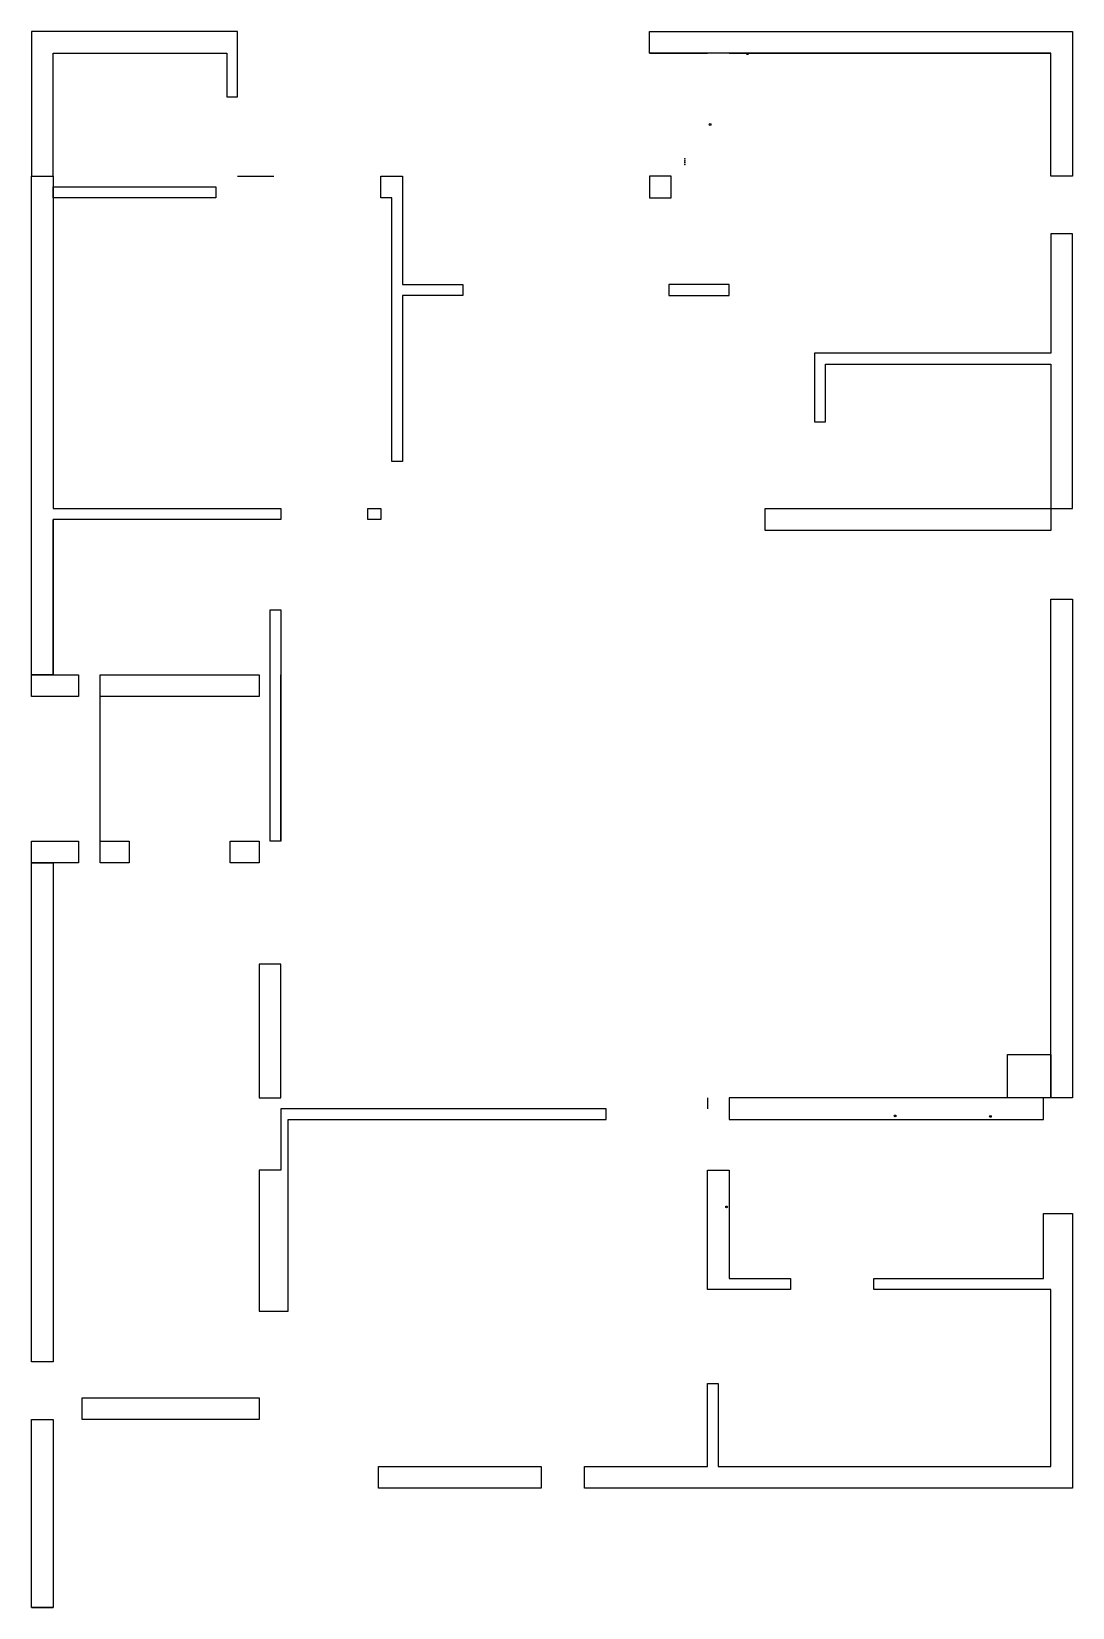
# Model space of a CAD drawing. Header units: inches. Extents: x 200 to 632, y 326 to 980.
import ezdxf

# ---------------------------------------------------------------- set-up
doc = ezdxf.new("R2010")
doc.units = ezdxf.units.IN
doc.layers.add('PP-WALL', color=8, linetype='Continuous')

msp = doc.modelspace()

# ---------------------------------------------------------------- linework, layer by layer
at = {"layer": 'PP-WALL'}
for p, q in [((286, 979.92), (200.5, 979.92)), ((200.5, 979.92), (200.5, 919.92)), ((286, 952.88), (286, 979.92)), ((457, 970.92), (457, 979.92)), ((457, 979.92), (632.5, 979.92)), ((457, 970.92), (457, 979.92)), ((632.5, 979.92), (632.5, 919.92)), ((209.5, 919.92), (209.5, 970.92)), ((209.5, 970.92), (281.5, 970.92)), ((281.5, 970.92), (281.5, 952.88)), ((457, 970.92), (481, 970.92)), ((481, 970.92), (457, 970.92)), ((481, 970.92), (457, 970.92)), ((490, 970.92), (481, 970.92)), ((481, 970.92), (481, 970.92)), ((490, 970.92), (623.5, 970.92)), ((623.5, 970.92), (490, 970.92)), ((490, 970.92), (490, 970.92)), ((623.5, 919.92), (623.5, 970.92)), ((281.5, 952.88), (286, 952.88)), ((200.5, 919.92), (209.5, 919.92)), ((200.5, 712.92), (200.5, 919.92)), ((200.5, 919.92), (209.5, 919.92)), ((209.5, 919.92), (209.5, 781.92)), ((286, 919.92), (301, 919.92)), ((345.5, 910.92), (345.5, 919.92)), ((345.5, 919.92), (354.5, 919.92)), ((354.5, 919.92), (354.5, 874.92)), ((466, 919.92), (457, 919.92)), ((457, 919.92), (457, 910.92)), ((466, 910.92), (466, 919.92)), ((632.5, 919.92), (623.5, 919.92)), ((209.5, 915.42), (277, 915.42)), ((209.5, 910.92), (209.5, 915.42)), ((277, 910.92), (209.5, 910.92)), ((277, 915.42), (277, 910.92)), ((350, 910.92), (345.5, 910.92)), ((350, 801.42), (350, 910.92)), ((457, 910.92), (466, 910.92)), ((632.5, 895.92), (623.5, 895.92)), ((623.5, 895.92), (623.5, 846.42)), ((632.5, 781.92), (632.5, 895.92)), ((354.5, 874.92), (379.5, 874.92)), ((379.5, 870.42), (354.5, 870.42)), ((354.5, 870.42), (354.5, 801.42)), ((379.5, 870.42), (354.5, 870.42)), ((354.5, 870.42), (354.5, 801.42)), ((379.5, 874.92), (379.5, 870.42)), ((379.5, 874.92), (379.5, 870.42)), ((490, 874.92), (465.03, 874.92)), ((465.03, 874.92), (465.03, 870.42)), ((465.03, 870.42), (490, 870.42)), ((490, 870.42), (490, 874.92)), ((623.5, 846.42), (525.5, 846.42)), ((525.5, 846.42), (525.5, 817.92)), ((530, 817.92), (530, 841.92)), ((530, 841.92), (623.5, 841.92)), ((623.5, 841.92), (623.5, 781.92)), ((525.5, 817.92), (530, 817.92)), ((354.5, 801.42), (350, 801.42)), ((209.5, 781.92), (304, 781.92)), ((304, 781.92), (304, 777.42)), ((340, 777.42), (340, 781.92)), ((340, 781.92), (345.5, 781.92)), ((340, 781.92), (345.5, 781.92)), ((340, 777.42), (340, 781.92)), ((345.5, 781.92), (345.5, 777.42)), ((505, 781.92), (623.5, 781.92)), ((505, 772.92), (505, 781.92)), ((623.5, 781.92), (623.5, 772.92)), ((623.5, 781.92), (632.5, 781.92)), ((623.5, 781.92), (632.5, 781.92)), ((209.5, 712.92), (209.5, 777.42)), ((299.5, 777.42), (209.5, 777.42)), ((209.5, 777.42), (209.5, 712.92)), ((304, 777.42), (299.5, 777.42)), ((299.5, 777.42), (299.5, 777.42)), ((345.5, 777.42), (340, 777.42)), ((345.5, 777.42), (340, 777.42)), ((623.5, 772.92), (505, 772.92)), ((299.5, 739.92), (304, 739.92)), ((299.5, 643.92), (299.5, 739.92)), ((304, 739.92), (304, 643.92)), ((623.5, 744.42), (632.5, 744.42)), ((623.5, 537.42), (623.5, 744.42)), ((632.5, 744.42), (632.5, 537.42)), ((209.5, 712.92), (200.5, 712.92)), ((200.5, 703.92), (200.5, 712.92)), ((200.5, 712.92), (220, 712.92)), ((220, 712.92), (220, 703.92)), ((229, 712.92), (295, 712.92)), ((229, 703.92), (229, 712.92)), ((295, 712.92), (295, 703.92)), ((304, 643.92), (304, 712.92)), ((220, 703.92), (200.5, 703.92)), ((229, 643.92), (229, 703.92)), ((295, 703.92), (229, 703.92)), ((200.5, 634.92), (200.5, 643.92)), ((200.5, 643.92), (220, 643.92)), ((220, 643.92), (220, 634.92)), ((229, 643.92), (241, 643.92)), ((229, 634.92), (229, 643.92)), ((241, 643.92), (241, 634.92)), ((283, 643.92), (295, 643.92)), ((283, 634.92), (283, 643.92)), ((295, 643.92), (295, 634.92)), ((304, 643.92), (299.5, 643.92)), ((200.5, 427.92), (200.5, 634.92)), ((200.5, 634.92), (209.5, 634.92)), ((220, 634.92), (200.5, 634.92)), ((209.5, 634.92), (209.5, 427.92)), ((241, 634.92), (229, 634.92)), ((295, 634.92), (283, 634.92)), ((304, 592.92), (295, 592.92)), ((295, 592.92), (295, 537.42)), ((304, 537.42), (304, 592.92)), ((605.5, 555.37), (623.5, 555.37)), ((605.5, 537.42), (605.5, 555.37)), ((623.5, 555.37), (623.5, 537.42)), ((295, 537.42), (304, 537.42)), ((481, 537.42), (481, 532.92)), ((620.5, 537.42), (490, 537.42)), ((490, 537.42), (490, 528.42)), ((623.5, 537.42), (605.5, 537.42)), ((620.5, 528.42), (620.5, 537.42)), ((632.5, 537.42), (623.5, 537.42)), ((439, 532.92), (304, 532.92)), ((304, 532.92), (304, 507.42)), ((439, 528.42), (439, 532.92)), ((307, 448.92), (307, 528.42)), ((307, 528.42), (439, 528.42)), ((490, 528.42), (620.5, 528.42)), ((295, 507.42), (295, 448.92)), ((304, 507.42), (295, 507.42)), ((295, 507.42), (295, 448.92)), ((481, 507.42), (490, 507.42)), ((481, 457.92), (481, 507.42)), ((481, 507.42), (490, 507.42)), ((490, 507.42), (490, 462.42)), ((620.5, 489.42), (632.5, 489.42)), ((620.5, 462.42), (620.5, 489.42)), ((620.5, 489.42), (632.5, 489.42)), ((632.5, 489.42), (632.5, 375.42)), ((515.5, 457.92), (481, 457.92)), ((490, 462.42), (515.5, 462.42)), ((515.5, 462.42), (515.5, 457.92)), ((550, 457.92), (550, 462.42)), ((550, 462.42), (620.5, 462.42)), ((623.5, 457.92), (550, 457.92)), ((623.5, 384.42), (623.5, 457.92)), ((295, 448.92), (307, 448.92)), ((295, 448.92), (307, 448.92)), ((209.5, 427.92), (200.5, 427.92)), ((481, 384.42), (481, 418.92)), ((481, 418.92), (485.5, 418.92)), ((485.5, 418.92), (485.5, 384.42)), ((221.5, 412.92), (295, 412.92)), ((221.5, 403.92), (221.5, 412.92)), ((295, 412.92), (295, 403.92)), ((200.5, 403.92), (209.5, 403.92)), ((200.5, 325.92), (200.5, 403.92)), ((209.5, 403.92), (209.5, 325.92)), ((295, 403.92), (221.5, 403.92)), ((344.47, 384.42), (411.97, 384.42)), ((344.47, 375.42), (344.47, 384.42)), ((411.97, 384.42), (411.97, 375.42)), ((430, 375.42), (430, 384.42)), ((430, 384.42), (481, 384.42)), ((485.5, 384.42), (623.5, 384.42)), ((411.97, 375.42), (344.47, 375.42)), ((632.5, 375.42), (430, 375.42)), ((200.5, 325.92), (209.5, 325.92)), ((209.5, 325.92), (200.5, 325.92))]:
    msp.add_line(p, q, dxfattribs=at)
at = {"layer": 'PP-WALL', "color": 1}
for centre in [(497.64, 970.72), (482.1, 941.34), (598.43, 529.72), (488.97, 492.15)]:
    msp.add_circle(centre, 0.375, dxfattribs=at)
at = {"layer": 'PP-WALL', "color": 5}
msp.add_circle((558.91, 529.91), 0.375, dxfattribs=at)
at = {"layer": 'PP-WALL'}
for p in [(471.58, 927.1), (471.58, 926.31), (471.58, 925.53), (471.58, 924.74)]:
    msp.add_point(p, dxfattribs=at)

doc.saveas('drawing.dxf')
